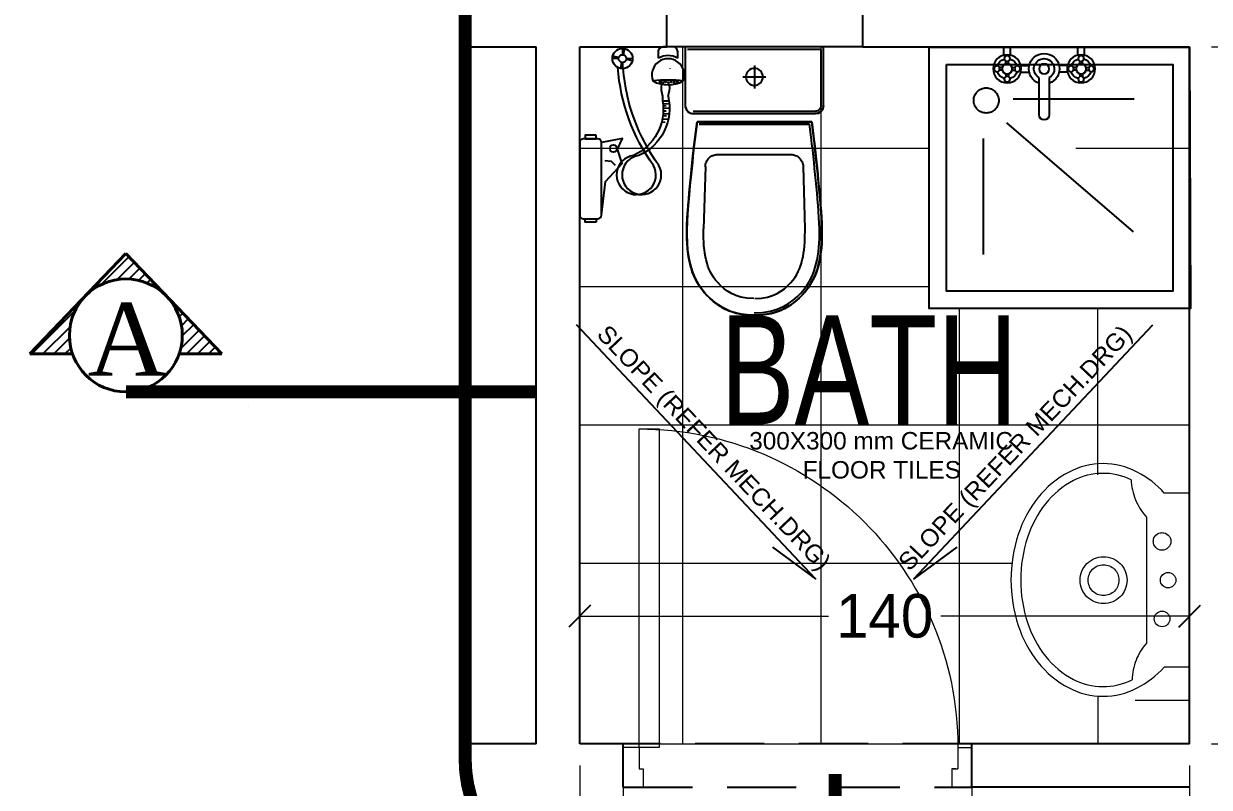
# Model space of a CAD drawing. Header units: centimetres. Extents: x 7997 to 116674, y 1017 to 13844.
# Drawn here: x 46902.2 to 47174.3, y 10489.6 to 10664.9 of the extents above; entities that cross this region are included whole.
import ezdxf
from ezdxf.xclip import XClip

# ---------------------------------------------------------------- set-up
doc = ezdxf.new("R2010")
doc.units = ezdxf.units.CM
doc.header["$LTSCALE"] = 200
doc.header["$XCLIPFRAME"] = 0
doc.header["$PDMODE"] = 2
for name, pattern in [('CENTER2', [1.125, 0.75, -0.125, 0.125, -0.125]), ('DASHED', [0.75, 0.5, -0.25]), ('HIDDEN2', [4.7625, 3.175, -1.5875])]:
    doc.linetypes.add(name, pattern=pattern)
for name, color, linetype in [('$0$BATH-FUR', 8, 'Continuous'), ('0949-AR-100-002 Basement level$0$KEITH - SAN', 1, 'Continuous'), ('A-DIM', 10, 'Continuous'), ('AFP-TOILET FIXTURE', 8, 'Continuous'), ('ARCH-TEXT', 6, 'Continuous'), ('AXIS', 9, 'CENTER2'), ('DIM', 11, 'Continuous'), ('SLOPE', 4, 'Continuous'), ('STEPS', 7, 'Continuous'), ('TXT', 6, 'Continuous'), ('WINDOR', 6, 'Continuous'), ('Z-RUBBER', 8, 'Continuous')]:
    doc.layers.add(name, color=color, linetype=linetype)
for name, color, linetype, lineweight in [('$0$FIXTURE', 6, 'Continuous', 13), ('FIXTURE', 6, 'Continuous', 13), ('HAT', 8, 'Continuous', 9), ('PLAN', 7, 'Continuous', 40), ('TEXT', 6, 'Continuous', 18), ('WALL', 3, 'Continuous', 25)]:
    doc.layers.add(name, color=color, linetype=linetype, lineweight=lineweight)
doc.styles.add('ROMAND', font='times.ttf')
doc.styles.add('Style-Arial', font='arial.ttf')
doc.styles.add('style8', font='swisscl.ttf', dxfattribs={"width": 0.8})
doc.styles.add('T2', font='')
doc.styles.get('T2').set_extended_font_data('Elisia')
doc.dimstyles.new('NORMAL-1', dxfattribs={"dimtxt": 10, "dimasz": 5, "dimexe": 5, "dimexo": 5, "dimgap": 1, "dimtad": 0, "dimdec": 0, "dimdsep": 46, "dimtxsty": 'T2', "dimblk1": 'OBLIQUE', "dimblk2": 'OBLIQUE', "dimsah": 1, "dimcen": 0.09, "dimclrd": 4, "dimclre": 4, "dimclrt": 6, "dimadec": 0, "dimazin": 0, "dimtfac": 1, "dimtdec": 0, "dimtofl": 0, "dimtmove": 1, "dimatfit": 3, "dimldrblk": 'OPEN30', "dimfxl": 0, "dimtolj": 1, "dimtzin": 0, "dimlwd": 5, "dimlwe": 5, "dimarcsym": 0})

# ---------------------------------------------------------------- blocks, each defined once
blk = doc.blocks.new('Faucet - Bathroom top')
for p, q in [((-3.96, 1.33), (-3.96, 2.16)), ((-3.29, 1.33), (-3.29, 2.16)), ((3.28, 1.33), (3.28, 2.16)), ((3.96, 1.33), (3.96, 2.16)), ((-4.11, 0.12), (-4.38, 0.12)), ((-3.75, 0.48), (-3.75, 0.75)), ((-3.5, 0.48), (-3.5, 0.75)), ((-3.15, 0.12), (-2.88, 0.12)), ((-2.29, 0.34), (-1.46, 0.34)), ((2.29, 0.34), (1.46, 0.34)), ((3.14, 0.12), (2.88, 0.12)), ((3.5, 0.48), (3.5, 0.75)), ((3.75, 0.48), (3.75, 0.75)), ((4.1, 0.12), (4.38, 0.12)), ((-4.1, -0.12), (-4.38, -0.12)), ((-3.75, -0.48), (-3.75, -0.75)), ((-3.5, -0.48), (-3.5, -0.75)), ((-3.14, -0.12), (-2.88, -0.12)), ((-2.29, -0.34), (-1.46, -0.34)), ((-0.5, -0.86), (-0.5, -4.5)), ((0.5, -4.5), (0.5, -0.86)), ((2.29, -0.34), (1.46, -0.34)), ((3.15, -0.12), (2.88, -0.12)), ((3.5, -0.48), (3.5, -0.75)), ((3.75, -0.48), (3.75, -0.75)), ((4.11, -0.12), (4.38, -0.12))]:
    blk.add_line(p, q)
for centre, radius in [((-3.62, 0), 1.38), ((-3.62, 1), 0.28), ((3.62, 0), 1.38), ((3.62, 1), 0.28), ((-4.62, 0), 0.28), ((-3.62, 0), 0.5), ((-2.62, 0), 0.28), ((0, 0), 0.5), ((2.62, 0), 0.28), ((3.62, 0), 0.5), ((4.62, 0), 0.28), ((-3.62, -1), 0.28), ((3.62, -1), 0.28)]:
    blk.add_circle(centre, radius)
for centre, radius, start, end in [((0, 0), 1.5, 289.6514, 250.3603), ((-3.62, 0), 1, 105.2407, 164.2093), ((-3.62, 0), 1, 16.4413, 74.0789), ((0, 0), 1, 300.3431, 239.7554), ((3.62, 0), 1, 106.12, 164.0884), ((3.62, 0), 1, 16.2342, 73.9047), ((-3.62, 0), 1, 196.2342, 253.9047), ((-3.62, 0), 1, 286.12, 344.0884), ((3.62, 0), 1, 196.4413, 254.0789), ((3.62, 0), 1, 285.2407, 344.2093), ((0, -4.5), 0.5, 180, 0)]:
    blk.add_arc(centre, radius, start, end)
blk = doc.blocks.new('Wc-hl')
at = {"layer": 'AFP-TOILET FIXTURE'}
blk.add_lwpolyline([(0.0917, -0.0417), (0.0917, -0.0083, 0.414214), (0.0833, 0), (-0.0833, 0, 0.414214), (-0.0917, -0.0083), (-0.0917, -0.0417, 0.414214), (-0.0833, -0.05), (0.0833, -0.05, 0.414214)], format="xyb", close=True, dxfattribs=at)
for points in [[(-0.1, -0.0375), (-0.1, -0.0125), (-0.0917, -0.0125), (-0.0917, -0.0375)], [(0.1, -0.0375), (0.1, -0.0125), (0.0917, -0.0125), (0.0917, -0.0375)]]:
    blk.add_lwpolyline(points, close=True, dxfattribs=at)
for points in [[(-0.0833, -0.05), (-0.0067, -0.0594), (0.0348, -0.0973), (0.0682, -0.087), (0.0923, -0.0985), (0.0833, -0.05)], [(0.0418, -0.0577), (0.0402, -0.0721), (0.0311, -0.0817)]]:
    blk.add_lwpolyline(points, dxfattribs=at)
blk.add_circle((0.0694, -0.0773), 0.00833, dxfattribs=at)
blk = doc.blocks.new('Hs')
at = {"layer": 'AFP-TOILET FIXTURE'}
for p, q in [((0.0001, 0.167), (0.0133, 0.1662)), ((0.0067, 0.1737), (0.0149, 0.1732)), ((-0.0022, 0.1545), (0.0115, 0.1536)), ((-0.0022, 0.1413), (0.0111, 0.1404)), ((0.0035, 0.159), (0.012, 0.1584)), ((0.0043, 0.1479), (0.0111, 0.1475)), ((0.0048, 0.1361), (0.0113, 0.1356)), ((-0.0028, 0.1317), (0.0114, 0.1308)), ((-0.0019, 0.1243), (0.0127, 0.1243)), ((0.0127, 0.1133), (0.0127, 0.1243)), ((0.0821, 0.0319), (0.0962, 0.0287)), ((0.1047, 0.0355), (0.1047, 0.0499)), ((0.1066, 0.0353), (0.1096, 0.0494)), ((0.0816, 0.0271), (0.096, 0.0269)), ((0.0999, 0.004), (0.1029, 0.0181)), ((0.1047, 0.0035), (0.1047, 0.0179)), ((0.1133, 0.0247), (0.1273, 0.0215)), ((0.1135, 0.0266), (0.1279, 0.0263))]:
    blk.add_line(p, q, dxfattribs=at)
for points in [[(0.0002, 0.1133, -0.365329), (0.0673, 0.2493, 3.183615), (0.0211, 0.2722, -0.138182), (0.1029, 0.0498)], [(0.0127, 0.1243, -0.341856), (0.0797, 0.2493, 3.183615), (0.0335, 0.2722, -0.139739), (0.1152, 0.0474)], [(-0.022, 0.0258), (-0.022, 0.0108, 0.414214), (-0.0112, 0)], [(-0.0112, 0), (0.0112, 0, 0.414214)], [(0.022, 0.0258), (0.022, 0.0108, -0.414214), (0.0112, 0)]]:
    blk.add_lwpolyline(points, format="xyb", dxfattribs=at)
for centre, radius in [((-0.0211, 0.0802), 0.00149), ((-0.014, 0.0814), 0.00149), ((-0.007, 0.0802), 0.00149), ((-0.0009, 0.0823), 0.00149), ((0.012, 0.0823), 0.00149), ((0.0061, 0.0799), 0.00149), ((0.0181, 0.0799), 0.00149), ((0.1047, 0.0267), 0.0232), ((0.1047, 0.0267), 0.00879)]:
    blk.add_circle(centre, radius, dxfattribs=at)
for centre, radius, start, end in [((0.0549, 0.0922), 0.0586, 158.924, 185.0361), ((-0.0455, 0.0933), 0.0615, 352.5315, 18.9356), ((0, 0.0153), 0.0719, 61.1108, 118.8892), ((0, 0.0646), 0.0373, 158.5415, 21.4585), ((0, 0.3579), 0.2818, 262.9182, 277.0818), ((0, 0.0646), 0.0445, 240.4298, 299.5702)]:
    blk.add_arc(centre, radius, start, end, dxfattribs=at)
blk = doc.blocks.new('_OBLIQUE')
at = {"color": 0, "linetype": 'ByBlock'}
blk.add_line((-0.5, -0.5), (0.5, 0.5), dxfattribs=at)
blk = doc.blocks.new('*D486')
at = {"layer": 'Defpoints', "color": 0, "transparency": 16777216}
for p in [(47094.83, 10693.11), (47049.83, 10659.61), (47094.83, 10659.61)]:
    blk.add_point(p, dxfattribs=at)
at = {"layer": 'DIM', "color": 4, "lineweight": 5, "transparency": 16777216}
for p, q in [((47049.83, 10664.61), (47049.83, 10698.11)), ((47094.83, 10664.61), (47094.83, 10698.11)), ((47049.83, 10693.11), (47063.23, 10693.11)), ((47094.83, 10693.11), (47081.42, 10693.11))]:
    blk.add_line(p, q, dxfattribs=at)
at = {"layer": 'DIM', "color": 4, "lineweight": 5, "transparency": 16777216, "xscale": 5, "yscale": 5, "zscale": 5, "rotation": 180}
blk.add_blockref('_OBLIQUE', (47049.83, 10693.11), dxfattribs=at)
at = {"layer": 'DIM', "color": 4, "lineweight": 5, "transparency": 16777216, "xscale": 5, "yscale": 5, "zscale": 5}
blk.add_blockref('_OBLIQUE', (47094.83, 10693.11), dxfattribs=at)
at = {"layer": 'DIM', "color": 6, "transparency": 16777216, "insert": (47072.33, 10693.11), "char_height": 10, "attachment_point": 5, "style": 'T2'}
blk.add_mtext('\\A1;45', dxfattribs=at)
blk = doc.blocks.new('_Open30')
at = {"color": 0, "linetype": 'ByBlock', "lineweight": -2}
for p, q in [((-1, 0.268), (0, 0)), ((0, 0), (-1, -0.268)), ((0, 0), (-1, 0))]:
    blk.add_line(p, q, dxfattribs=at)
blk = doc.blocks.new('*D487')
at = {"layer": 'Defpoints', "color": 0, "transparency": 16777216}
for p in [(47169.83, 10693.11), (47169.83, 10679.61), (47094.83, 10659.61)]:
    blk.add_point(p, dxfattribs=at)
at = {"layer": 'DIM', "color": 4, "lineweight": 5, "transparency": 16777216}
for p, q in [((47094.83, 10664.61), (47094.83, 10698.11)), ((47169.83, 10684.61), (47169.83, 10698.11)), ((47094.83, 10693.11), (47123.23, 10693.11)), ((47169.83, 10693.11), (47141.42, 10693.11))]:
    blk.add_line(p, q, dxfattribs=at)
at = {"layer": 'DIM', "color": 4, "lineweight": 5, "transparency": 16777216, "xscale": 5, "yscale": 5, "zscale": 5, "rotation": 180}
blk.add_blockref('_OBLIQUE', (47094.83, 10693.11), dxfattribs=at)
at = {"layer": 'DIM', "color": 4, "lineweight": 5, "transparency": 16777216, "xscale": 5, "yscale": 5, "zscale": 5}
blk.add_blockref('_OBLIQUE', (47169.83, 10693.11), dxfattribs=at)
at = {"layer": 'DIM', "color": 6, "transparency": 16777216, "insert": (47132.33, 10693.11), "char_height": 10, "attachment_point": 5, "style": 'T2'}
blk.add_mtext('\\A1;75', dxfattribs=at)
blk = doc.blocks.new('*D488')
at = {"layer": 'Defpoints', "color": 0, "transparency": 16777216}
for p in [(47169.83, 10659.61), (47169.83, 10499.61), (47211.98, 10499.61)]:
    blk.add_point(p, dxfattribs=at)
at = {"layer": 'DIM', "color": 4, "lineweight": 5, "transparency": 16777216}
for p, q in [((47174.83, 10659.61), (47216.98, 10659.61)), ((47211.98, 10659.61), (47211.98, 10592.51)), ((47211.98, 10499.61), (47211.98, 10566.7)), ((47174.83, 10499.61), (47216.98, 10499.61))]:
    blk.add_line(p, q, dxfattribs=at)
at = {"layer": 'DIM', "color": 4, "lineweight": 5, "transparency": 16777216, "xscale": 5, "yscale": 5, "zscale": 5}
for p, rotation in [((47211.98, 10659.61), 90), ((47211.98, 10499.61), 270)]:
    blk.add_blockref('_OBLIQUE', p, dxfattribs=dict(at, rotation=rotation))
at = {"layer": 'DIM', "color": 6, "transparency": 16777216, "insert": (47211.98, 10579.61), "char_height": 10, "attachment_point": 5, "rotation": 90, "style": 'T2'}
blk.add_mtext('\\A1;160', dxfattribs=at)
blk = doc.blocks.new('*D489')
at = {"layer": 'Defpoints', "color": 0, "transparency": 16777216}
for p in [(47119.83, 10499.61), (47169.83, 10499.61), (47119.83, 10474.48)]:
    blk.add_point(p, dxfattribs=at)
at = {"layer": 'DIM', "color": 4, "lineweight": 5, "transparency": 16777216}
for p, q in [((47119.83, 10494.61), (47119.83, 10469.48)), ((47169.83, 10494.61), (47169.83, 10469.48)), ((47119.83, 10474.48), (47135.73, 10474.48)), ((47169.83, 10474.48), (47153.92, 10474.48))]:
    blk.add_line(p, q, dxfattribs=at)
at = {"layer": 'DIM', "color": 4, "lineweight": 5, "transparency": 16777216, "xscale": 5, "yscale": 5, "zscale": 5, "rotation": 180}
blk.add_blockref('_OBLIQUE', (47119.83, 10474.48), dxfattribs=at)
at = {"layer": 'DIM', "color": 4, "lineweight": 5, "transparency": 16777216, "xscale": 5, "yscale": 5, "zscale": 5}
blk.add_blockref('_OBLIQUE', (47169.83, 10474.48), dxfattribs=at)
at = {"layer": 'DIM', "color": 6, "transparency": 16777216, "insert": (47144.83, 10474.48), "char_height": 10, "attachment_point": 5, "style": 'T2'}
blk.add_mtext('\\A1;50', dxfattribs=at)
blk = doc.blocks.new('*D490')
at = {"layer": 'Defpoints', "color": 0, "transparency": 16777216}
for p in [(47039.83, 10499.61), (47119.83, 10489.61), (47039.83, 10474.48)]:
    blk.add_point(p, dxfattribs=at)
at = {"layer": 'DIM', "color": 4, "lineweight": 5, "transparency": 16777216}
for p, q in [((47039.83, 10494.61), (47039.83, 10469.48)), ((47119.83, 10484.61), (47119.83, 10469.48)), ((47039.83, 10474.48), (47070.73, 10474.48)), ((47119.83, 10474.48), (47088.92, 10474.48))]:
    blk.add_line(p, q, dxfattribs=at)
at = {"layer": 'DIM', "color": 4, "lineweight": 5, "transparency": 16777216, "xscale": 5, "yscale": 5, "zscale": 5, "rotation": 180}
blk.add_blockref('_OBLIQUE', (47039.83, 10474.48), dxfattribs=at)
at = {"layer": 'DIM', "color": 4, "lineweight": 5, "transparency": 16777216, "xscale": 5, "yscale": 5, "zscale": 5}
blk.add_blockref('_OBLIQUE', (47119.83, 10474.48), dxfattribs=at)
at = {"layer": 'DIM', "color": 6, "transparency": 16777216, "insert": (47079.83, 10474.48), "char_height": 10, "attachment_point": 5, "style": 'T2'}
blk.add_mtext('\\A1;80', dxfattribs=at)
blk = doc.blocks.new('*D491')
at = {"layer": 'Defpoints', "color": 0, "transparency": 16777216}
for p in [(47029.83, 10499.61), (47039.83, 10499.61), (47029.83, 10474.48)]:
    blk.add_point(p, dxfattribs=at)
at = {"layer": 'DIM', "color": 4, "lineweight": 5, "transparency": 16777216}
for p, q in [((47029.83, 10494.61), (47029.83, 10469.48)), ((47039.83, 10494.61), (47039.83, 10469.48)), ((47039.83, 10474.48), (47029.83, 10474.48)), ((47034.83, 10474.48), (47041.28, 10452.98)), ((47041.28, 10452.98), (47043.28, 10452.98))]:
    blk.add_line(p, q, dxfattribs=at)
at = {"layer": 'DIM', "color": 4, "lineweight": 5, "transparency": 16777216, "xscale": 5, "yscale": 5, "zscale": 5, "rotation": 180}
blk.add_blockref('_OBLIQUE', (47029.83, 10474.48), dxfattribs=at)
at = {"layer": 'DIM', "color": 4, "lineweight": 5, "transparency": 16777216, "xscale": 5, "yscale": 5, "zscale": 5}
blk.add_blockref('_OBLIQUE', (47039.83, 10474.48), dxfattribs=at)
at = {"layer": 'DIM', "color": 6, "transparency": 16777216, "insert": (47051.42, 10452.98), "char_height": 10, "attachment_point": 5, "style": 'T2'}
blk.add_mtext('\\A1;10', dxfattribs=at)
blk = doc.blocks.new('*D492')
at = {"layer": 'Defpoints', "color": 0, "transparency": 16777216}
for p in [(47169.83, 10528.91), (47029.83, 10509.61), (47169.83, 10509.61)]:
    blk.add_point(p, dxfattribs=at)
at = {"layer": 'DIM', "color": 4, "lineweight": 5, "transparency": 16777216}
for p, q in [((47029.83, 10514.61), (47029.83, 10533.91)), ((47169.83, 10514.61), (47169.83, 10533.91)), ((47029.83, 10528.91), (47086.92, 10528.91)), ((47169.83, 10528.91), (47112.73, 10528.91))]:
    blk.add_line(p, q, dxfattribs=at)
at = {"layer": 'DIM', "color": 4, "lineweight": 5, "transparency": 16777216, "xscale": 5, "yscale": 5, "zscale": 5, "rotation": 180}
blk.add_blockref('_OBLIQUE', (47029.83, 10528.91), dxfattribs=at)
at = {"layer": 'DIM', "color": 4, "lineweight": 5, "transparency": 16777216, "xscale": 5, "yscale": 5, "zscale": 5}
blk.add_blockref('_OBLIQUE', (47169.83, 10528.91), dxfattribs=at)
at = {"layer": 'DIM', "color": 6, "transparency": 16777216, "insert": (47099.83, 10528.91), "char_height": 10, "attachment_point": 5, "style": 'T2'}
blk.add_mtext('\\A1;140', dxfattribs=at)
blk = doc.blocks.new('A$C414D25BB')
at = {"layer": 'Z-RUBBER', "ltscale": 0.05}
h = blk.add_hatch(dxfattribs=at)
h.set_pattern_fill('ANSI31', color=256, style=0)
h.set_pattern_definition([(45, (-21734.0303, -7392.24753), (-0.08838834765, 0.08838834765), [])])
h.paths.add_polyline_path([(0.114, 0.0618, -5.138733), (0.1155, 0.0618), (0.1155, 0.0603), (0.1162, 0.0603), (0.1155, 0.0581), (0.1162, 0.0581), (0.1147, 0.0556), (0.1132, 0.0581), (0.114, 0.0581), (0.1132, 0.0603), (0.114, 0.0603)])
at = {"layer": 'FIXTURE'}
for p, q in [((0.8572, 0.9156), (0.8572, 0.1156)), ((0.9072, 0.9156), (0.8572, 0.9156)), ((0.9072, 0.1156), (0.9072, 0.9156)), ((0.1072, 0.1156), (0.0722, 0.1156)), ((0.0722, 0.1156), (0.0722, 0.0156)), ((0.1072, 0.1156), (0.1072, 0.0616)), ((0.8572, 0.1156), (0.9072, 0.1156)), ((0.9072, 0.1156), (0.9472, 0.1156)), ((0.9072, 0.1156), (0.9072, 0.0616)), ((0.9472, 0.1156), (0.9472, 0.0156)), ((0.1192, 0.0616), (0.1072, 0.0616)), ((0.1122, 0.0616), (0.1222, 0.0616)), ((0.1222, 0.0616), (0.1222, 0.0156)), ((0.9072, 0.0616), (0.8972, 0.0616)), ((0.8972, 0.0616), (0.8972, 0.0156)), ((0.1222, 0.0156), (0.0722, 0.0156)), ((0.8972, 0.0156), (0.9472, 0.0156))]:
    blk.add_line(p, q, dxfattribs=at)
blk.add_lwpolyline([(0.9055, 0.0616), (0.904, 0.0616)], dxfattribs=at)
blk.add_arc((0.9072, 0.1156), 0.8, 90, 180, dxfattribs=at)
blk = doc.blocks.new('$0$CLOSET')
at = {"layer": '$0$BATH-FUR', "color": 8, "linetype": 'Continuous'}
for p, q in [((-2144343.9545, -2148345.8703), (-2144343.9545, -2148345.497)), ((-2144343.9479, -2148345.8638), (-2144343.9479, -2148345.5036)), ((-2144343.781, -2148345.5189), (-2144343.781, -2148345.8484)), ((-2144343.7744, -2148345.5189), (-2144343.7744, -2148345.8484)), ((-2144343.6936, -2148345.5219), (-2144343.7113, -2148345.524)), ((-2144343.6764, -2148345.52), (-2144343.6936, -2148345.5219)), ((-2144343.6597, -2148345.5181), (-2144343.6764, -2148345.52)), ((-2144343.6433, -2148345.5164), (-2144343.6597, -2148345.5181)), ((-2144343.627, -2148345.5147), (-2144343.6433, -2148345.5164)), ((-2144343.6106, -2148345.513), (-2144343.627, -2148345.5147)), ((-2144343.5942, -2148345.5114), (-2144343.6106, -2148345.513)), ((-2144343.5774, -2148345.5097), (-2144343.5942, -2148345.5114)), ((-2144343.5605, -2148345.5081), (-2144343.5774, -2148345.5097)), ((-2144343.5436, -2148345.5066), (-2144343.5605, -2148345.5081)), ((-2144343.5269, -2148345.5052), (-2144343.5436, -2148345.5066)), ((-2144343.5104, -2148345.504), (-2144343.5269, -2148345.5052)), ((-2144343.4943, -2148345.5029), (-2144343.5104, -2148345.504)), ((-2144343.4787, -2148345.5022), (-2144343.4943, -2148345.5029)), ((-2144343.4639, -2148345.5017), (-2144343.4787, -2148345.5022)), ((-2144343.4499, -2148345.5015), (-2144343.4639, -2148345.5017)), ((-2144343.4367, -2148345.5017), (-2144343.4499, -2148345.5015)), ((-2144343.4241, -2148345.5022), (-2144343.4367, -2148345.5017)), ((-2144343.4121, -2148345.5031), (-2144343.4241, -2148345.5022)), ((-2144343.4006, -2148345.5043), (-2144343.4121, -2148345.5031)), ((-2144343.3895, -2148345.5059), (-2144343.4006, -2148345.5043)), ((-2144343.3787, -2148345.5079), (-2144343.3895, -2148345.5059)), ((-2144343.3682, -2148345.5103), (-2144343.3787, -2148345.5079)), ((-2144343.3578, -2148345.513), (-2144343.3682, -2148345.5103)), ((-2144343.3475, -2148345.5163), (-2144343.3578, -2148345.513)), ((-2144343.3373, -2148345.5202), (-2144343.3475, -2148345.5163)), ((-2144343.3272, -2148345.5248), (-2144343.3373, -2148345.5202)), ((-2144343.7113, -2148345.524), (-2144343.7525, -2148345.529)), ((-2144343.7525, -2148345.529), (-2144343.7525, -2148345.8386)), ((-2144343.7459, -2148345.5348), (-2144343.7459, -2148345.8328)), ((-2144343.7459, -2148345.8328), (-2144343.7459, -2148345.5348)), ((-2144343.6319, -2148345.5514), (-2144343.4631, -2148345.5464)), ((-2144343.4382, -2148345.5464), (-2144343.4631, -2148345.5463)), ((-2144343.427, -2148345.5469), (-2144343.4382, -2148345.5464)), ((-2144343.4165, -2148345.5476), (-2144343.427, -2148345.5469)), ((-2144343.4066, -2148345.5487), (-2144343.4165, -2148345.5476)), ((-2144343.3972, -2148345.55), (-2144343.4066, -2148345.5487)), ((-2144343.3881, -2148345.5517), (-2144343.3972, -2148345.55)), ((-2144343.3792, -2148345.5536), (-2144343.3881, -2148345.5517)), ((-2144343.3708, -2148345.5559), (-2144343.3792, -2148345.5536)), ((-2144343.3171, -2148345.5302), (-2144343.3272, -2148345.5248)), ((-2144343.307, -2148345.5367), (-2144343.3171, -2148345.5302)), ((-2144343.2967, -2148345.5442), (-2144343.307, -2148345.5367)), ((-2144343.2864, -2148345.553), (-2144343.2967, -2148345.5442)), ((-2144343.276, -2148345.5631), (-2144343.2864, -2148345.553)), ((-2144343.6637, -2148345.5842), (-2144343.6637, -2148345.7825)), ((-2144343.3628, -2148345.5584), (-2144343.3708, -2148345.5559)), ((-2144343.3552, -2148345.5612), (-2144343.3628, -2148345.5584)), ((-2144343.3478, -2148345.5645), (-2144343.3552, -2148345.5612)), ((-2144343.3404, -2148345.5685), (-2144343.3478, -2148345.5645)), ((-2144343.3329, -2148345.5732), (-2144343.3404, -2148345.5685)), ((-2144343.3251, -2148345.5789), (-2144343.3329, -2148345.5732)), ((-2144343.3171, -2148345.5856), (-2144343.3251, -2148345.5789)), ((-2144343.3092, -2148345.5933), (-2144343.3171, -2148345.5856)), ((-2144343.2659, -2148345.5747), (-2144343.276, -2148345.5631)), ((-2144343.2564, -2148345.5879), (-2144343.2659, -2148345.5747)), ((-2144343.3016, -2148345.6018), (-2144343.3092, -2148345.5933)), ((-2144343.2947, -2148345.6112), (-2144343.3016, -2148345.6018)), ((-2144343.2885, -2148345.6218), (-2144343.2947, -2148345.6112)), ((-2144343.2478, -2148345.6028), (-2144343.2564, -2148345.5879)), ((-2144343.2406, -2148345.6197), (-2144343.2478, -2148345.6028)), ((-2144343.2832, -2148345.6338), (-2144343.2885, -2148345.6218)), ((-2144343.2789, -2148345.6476), (-2144343.2832, -2148345.6338)), ((-2144343.276, -2148345.6638), (-2144343.2789, -2148345.6476)), ((-2144343.2349, -2148345.6387), (-2144343.2406, -2148345.6197)), ((-2144343.2313, -2148345.66), (-2144343.2349, -2148345.6387)), ((-2144343.8736, -2148345.6527), (-2144343.8736, -2148345.7146)), ((-2144343.2749, -2148345.6822), (-2144343.276, -2148345.6638)), ((-2144343.23, -2148345.6841), (-2144343.2313, -2148345.66)), ((-2144343.9045, -2148345.6837), (-2144343.8426, -2148345.6837)), ((-2144343.276, -2148345.7029), (-2144343.2789, -2148345.7191)), ((-2144343.2749, -2148345.6846), (-2144343.276, -2148345.7029)), ((-2144343.2378, -2148345.7069), (-2144343.2414, -2148345.7274)), ((-2144343.2365, -2148345.6832), (-2144343.2378, -2148345.7069)), ((-2144343.2349, -2148345.7289), (-2144343.2313, -2148345.7076)), ((-2144343.2313, -2148345.7076), (-2144343.23, -2148345.6835)), ((-2144343.2885, -2148345.745), (-2144343.2947, -2148345.7555)), ((-2144343.2832, -2148345.7329), (-2144343.2885, -2148345.745)), ((-2144343.2789, -2148345.7191), (-2144343.2832, -2148345.7329)), ((-2144343.2468, -2148345.7457), (-2144343.2537, -2148345.7618)), ((-2144343.2414, -2148345.7274), (-2144343.2468, -2148345.7457)), ((-2144343.2406, -2148345.7479), (-2144343.2349, -2148345.7289)), ((-2144343.3092, -2148345.7734), (-2144343.3171, -2148345.7811)), ((-2144343.3016, -2148345.7649), (-2144343.3092, -2148345.7734)), ((-2144343.2947, -2148345.7555), (-2144343.3016, -2148345.7649)), ((-2144343.2619, -2148345.7762), (-2144343.2711, -2148345.7888)), ((-2144343.2537, -2148345.7618), (-2144343.2619, -2148345.7762)), ((-2144343.2564, -2148345.7797), (-2144343.2478, -2148345.7648)), ((-2144343.2478, -2148345.7648), (-2144343.2406, -2148345.7479)), ((-2144343.3628, -2148345.8083), (-2144343.3708, -2148345.8108)), ((-2144343.3552, -2148345.8055), (-2144343.3628, -2148345.8083)), ((-2144343.3478, -2148345.8022), (-2144343.3552, -2148345.8055)), ((-2144343.3404, -2148345.7982), (-2144343.3478, -2148345.8022)), ((-2144343.3329, -2148345.7935), (-2144343.3404, -2148345.7982)), ((-2144343.3251, -2148345.7879), (-2144343.3329, -2148345.7935)), ((-2144343.3171, -2148345.7811), (-2144343.3251, -2148345.7879)), ((-2144343.2908, -2148345.8097), (-2144343.3008, -2148345.8182)), ((-2144343.2808, -2148345.7999), (-2144343.2908, -2148345.8097)), ((-2144343.2864, -2148345.8146), (-2144343.276, -2148345.8045)), ((-2144343.2711, -2148345.7888), (-2144343.2808, -2148345.7999)), ((-2144343.276, -2148345.8045), (-2144343.2659, -2148345.7929)), ((-2144343.2659, -2148345.7929), (-2144343.2564, -2148345.7797)), ((-2144343.7525, -2148345.8386), (-2144343.7113, -2148345.8436)), ((-2144343.7105, -2148345.8371), (-2144343.7459, -2148345.8328)), ((-2144343.6928, -2148345.8392), (-2144343.7105, -2148345.8371)), ((-2144343.6757, -2148345.8411), (-2144343.6928, -2148345.8392)), ((-2144343.659, -2148345.8429), (-2144343.6757, -2148345.8411)), ((-2144343.6319, -2148345.8153), (-2144343.4631, -2148345.8203)), ((-2144343.4382, -2148345.8203), (-2144343.4631, -2148345.8205)), ((-2144343.427, -2148345.8198), (-2144343.4382, -2148345.8203)), ((-2144343.4165, -2148345.8191), (-2144343.427, -2148345.8198)), ((-2144343.4066, -2148345.818), (-2144343.4165, -2148345.8191)), ((-2144343.3972, -2148345.8167), (-2144343.4066, -2148345.818)), ((-2144343.3881, -2148345.815), (-2144343.3972, -2148345.8167)), ((-2144343.3792, -2148345.8131), (-2144343.3881, -2148345.815)), ((-2144343.3708, -2148345.8108), (-2144343.3792, -2148345.8131)), ((-2144343.3398, -2148345.8414), (-2144343.3496, -2148345.8451)), ((-2144343.3301, -2148345.8369), (-2144343.3398, -2148345.8414)), ((-2144343.3373, -2148345.8474), (-2144343.3272, -2148345.8428)), ((-2144343.3204, -2148345.8317), (-2144343.3301, -2148345.8369)), ((-2144343.3272, -2148345.8428), (-2144343.3171, -2148345.8374)), ((-2144343.3107, -2148345.8255), (-2144343.3204, -2148345.8317)), ((-2144343.3171, -2148345.8374), (-2144343.307, -2148345.8309)), ((-2144343.3008, -2148345.8182), (-2144343.3107, -2148345.8255)), ((-2144343.307, -2148345.8309), (-2144343.2967, -2148345.8234)), ((-2144343.2967, -2148345.8234), (-2144343.2864, -2148345.8146)), ((-2144343.7963, -2148345.8703), (-2144343.9545, -2148345.8703)), ((-2144343.7963, -2148345.8638), (-2144343.9479, -2148345.8638)), ((-2144343.7113, -2148345.8436), (-2144343.6936, -2148345.8457)), ((-2144343.6936, -2148345.8457), (-2144343.6764, -2148345.8476)), ((-2144343.6764, -2148345.8476), (-2144343.6597, -2148345.8495)), ((-2144343.6597, -2148345.8495), (-2144343.6433, -2148345.8512)), ((-2144343.6426, -2148345.8447), (-2144343.659, -2148345.8429)), ((-2144343.6433, -2148345.8512), (-2144343.627, -2148345.8529)), ((-2144343.6263, -2148345.8464), (-2144343.6426, -2148345.8447)), ((-2144343.627, -2148345.8529), (-2144343.6106, -2148345.8546)), ((-2144343.61, -2148345.848), (-2144343.6263, -2148345.8464)), ((-2144343.6106, -2148345.8546), (-2144343.5942, -2148345.8562)), ((-2144343.5935, -2148345.8497), (-2144343.61, -2148345.848)), ((-2144343.5942, -2148345.8562), (-2144343.5774, -2148345.8579)), ((-2144343.5768, -2148345.8513), (-2144343.5935, -2148345.8497)), ((-2144343.5774, -2148345.8579), (-2144343.5605, -2148345.8595)), ((-2144343.5599, -2148345.8529), (-2144343.5768, -2148345.8513)), ((-2144343.5605, -2148345.8595), (-2144343.5436, -2148345.861)), ((-2144343.5431, -2148345.8544), (-2144343.5599, -2148345.8529)), ((-2144343.5436, -2148345.861), (-2144343.5269, -2148345.8624)), ((-2144343.5263, -2148345.8558), (-2144343.5431, -2148345.8544)), ((-2144343.5269, -2148345.8624), (-2144343.5104, -2148345.8636)), ((-2144343.5099, -2148345.8571), (-2144343.5263, -2148345.8558)), ((-2144343.5104, -2148345.8636), (-2144343.4943, -2148345.8646)), ((-2144343.4939, -2148345.8581), (-2144343.5099, -2148345.8571)), ((-2144343.4943, -2148345.8646), (-2144343.4787, -2148345.8654)), ((-2144343.4785, -2148345.8589), (-2144343.4939, -2148345.8581)), ((-2144343.4787, -2148345.8654), (-2144343.4639, -2148345.8659)), ((-2144343.4638, -2148345.8593), (-2144343.4785, -2148345.8589)), ((-2144343.4639, -2148345.8659), (-2144343.4499, -2148345.8661)), ((-2144343.4499, -2148345.8595), (-2144343.4638, -2148345.8593)), ((-2144343.4369, -2148345.8593), (-2144343.4499, -2148345.8595)), ((-2144343.4499, -2148345.8661), (-2144343.4367, -2148345.8659)), ((-2144343.4245, -2148345.8588), (-2144343.4369, -2148345.8593)), ((-2144343.4367, -2148345.8659), (-2144343.4241, -2148345.8654)), ((-2144343.4127, -2148345.858), (-2144343.4245, -2148345.8588)), ((-2144343.4241, -2148345.8654), (-2144343.4121, -2148345.8645)), ((-2144343.4014, -2148345.8567), (-2144343.4127, -2148345.858)), ((-2144343.4121, -2148345.8645), (-2144343.4006, -2148345.8633)), ((-2144343.3906, -2148345.8552), (-2144343.4014, -2148345.8567)), ((-2144343.4006, -2148345.8633), (-2144343.3895, -2148345.8617)), ((-2144343.38, -2148345.8532), (-2144343.3906, -2148345.8552)), ((-2144343.3895, -2148345.8617), (-2144343.3787, -2148345.8597)), ((-2144343.3697, -2148345.8509), (-2144343.38, -2148345.8532)), ((-2144343.3787, -2148345.8597), (-2144343.3682, -2148345.8573)), ((-2144343.3596, -2148345.8482), (-2144343.3697, -2148345.8509)), ((-2144343.3682, -2148345.8573), (-2144343.3578, -2148345.8546)), ((-2144343.3496, -2148345.8451), (-2144343.3596, -2148345.8482)), ((-2144343.3578, -2148345.8546), (-2144343.3475, -2148345.8513)), ((-2144343.3475, -2148345.8513), (-2144343.3373, -2148345.8474))]:
    blk.add_line(p, q, dxfattribs=at)
blk.add_circle((-2144343.8736, -2148345.6838), 0.0231, dxfattribs=at)
for centre, radius, start, end in [((-2144343.6309, -2148345.5842), 0.0329, 91.6968, 180), ((-2144343.6309, -2148345.7825), 0.0329, 180, 268.3032), ((-2144343.7963, -2148345.8484), 0.0219, 270, 0), ((-2144343.7963, -2148345.8484), 0.0153, 270, 0)]:
    blk.add_arc(centre, radius, start, end, dxfattribs=at)
at = {"color": 8, "ltscale": 0.001}
for p, q in [((-2144343.9545, -2148345.497), (-2144343.7963, -2148345.497)), ((-2144343.9545, -2148345.8703), (-2144343.9545, -2148345.497)), ((-2144343.7963, -2148345.497), (-2144343.7906, -2148345.4978)), ((-2144343.7906, -2148345.4978), (-2144343.7839, -2148345.5008)), ((-2144343.7839, -2148345.5008), (-2144343.7794, -2148345.505)), ((-2144343.7794, -2148345.505), (-2144343.7759, -2148345.5111)), ((-2144343.7759, -2148345.5111), (-2144343.7744, -2148345.5189)), ((-2144343.7744, -2148345.5189), (-2144343.7744, -2148345.8484)), ((-2144343.6907, -2148345.5216), (-2144343.7525, -2148345.529)), ((-2144343.6515, -2148345.5172), (-2144343.6907, -2148345.5216)), ((-2144343.6224, -2148345.5142), (-2144343.6515, -2148345.5172)), ((-2144343.5942, -2148345.5114), (-2144343.6224, -2148345.5142)), ((-2144343.5662, -2148345.5087), (-2144343.5942, -2148345.5114)), ((-2144343.5223, -2148345.5049), (-2144343.5662, -2148345.5087)), ((-2144343.5042, -2148345.5036), (-2144343.5223, -2148345.5049)), ((-2144343.4922, -2148345.5028), (-2144343.5042, -2148345.5036)), ((-2144343.4713, -2148345.5019), (-2144343.4922, -2148345.5028)), ((-2144343.4518, -2148345.5015), (-2144343.4713, -2148345.5019)), ((-2144343.4304, -2148345.502), (-2144343.4518, -2148345.5015)), ((-2144343.4043, -2148345.5039), (-2144343.4304, -2148345.502)), ((-2144343.3877, -2148345.5063), (-2144343.4043, -2148345.5039)), ((-2144343.3714, -2148345.5096), (-2144343.3877, -2148345.5063)), ((-2144343.3526, -2148345.5147), (-2144343.3714, -2148345.5096)), ((-2144343.3424, -2148345.5182), (-2144343.3526, -2148345.5147)), ((-2144343.3272, -2148345.5248), (-2144343.3424, -2148345.5182)), ((-2144343.7525, -2148345.529), (-2144343.7525, -2148345.8386)), ((-2144343.3145, -2148345.5319), (-2144343.3272, -2148345.5248)), ((-2144343.3036, -2148345.5392), (-2144343.3145, -2148345.5319)), ((-2144343.2887, -2148345.5511), (-2144343.3036, -2148345.5392)), ((-2144343.276, -2148345.5631), (-2144343.2887, -2148345.5511)), ((-2144343.2639, -2148345.5775), (-2144343.276, -2148345.5631)), ((-2144343.2507, -2148345.5979), (-2144343.2639, -2148345.5775)), ((-2144343.2406, -2148345.6197), (-2144343.2507, -2148345.5979)), ((-2144343.2349, -2148345.6387), (-2144343.2406, -2148345.6197)), ((-2144343.2331, -2148345.6494), (-2144343.2349, -2148345.6387)), ((-2144343.231, -2148345.6647), (-2144343.2331, -2148345.6494)), ((-2144343.2302, -2148345.6806), (-2144343.231, -2148345.6647)), ((-2144343.2305, -2148345.693), (-2144343.2302, -2148345.6806)), ((-2144343.2349, -2148345.7289), (-2144343.2313, -2148345.7076)), ((-2144343.2313, -2148345.7076), (-2144343.2305, -2148345.693)), ((-2144343.2442, -2148345.7563), (-2144343.24, -2148345.7461)), ((-2144343.24, -2148345.7461), (-2144343.2349, -2148345.7289)), ((-2144343.2635, -2148345.7896), (-2144343.2552, -2148345.7777)), ((-2144343.2552, -2148345.7777), (-2144343.2442, -2148345.7563)), ((-2144343.2832, -2148345.8114), (-2144343.2731, -2148345.8011)), ((-2144343.2731, -2148345.8011), (-2144343.2635, -2148345.7896)), ((-2144343.7525, -2148345.8386), (-2144343.6515, -2148345.8504)), ((-2144343.3323, -2148345.8451), (-2144343.3171, -2148345.8374)), ((-2144343.3171, -2148345.8374), (-2144343.3039, -2148345.8286)), ((-2144343.3039, -2148345.8286), (-2144343.2944, -2148345.8213)), ((-2144343.2944, -2148345.8213), (-2144343.2832, -2148345.8114)), ((-2144343.7963, -2148345.8703), (-2144343.9545, -2148345.8703)), ((-2144343.7919, -2148345.8699), (-2144343.7963, -2148345.8703)), ((-2144343.7854, -2148345.8674), (-2144343.7919, -2148345.8699)), ((-2144343.7808, -2148345.8639), (-2144343.7854, -2148345.8674)), ((-2144343.7786, -2148345.8613), (-2144343.7808, -2148345.8639)), ((-2144343.7759, -2148345.8564), (-2144343.7786, -2148345.8613)), ((-2144343.7744, -2148345.8484), (-2144343.7759, -2148345.8564)), ((-2144343.6515, -2148345.8504), (-2144343.5858, -2148345.857)), ((-2144343.5858, -2148345.857), (-2144343.5269, -2148345.8624)), ((-2144343.5269, -2148345.8624), (-2144343.4865, -2148345.865)), ((-2144343.4865, -2148345.865), (-2144343.4464, -2148345.866)), ((-2144343.4464, -2148345.866), (-2144343.421, -2148345.8651)), ((-2144343.421, -2148345.8651), (-2144343.4006, -2148345.8633)), ((-2144343.4006, -2148345.8633), (-2144343.3787, -2148345.8597)), ((-2144343.3787, -2148345.8597), (-2144343.363, -2148345.8559)), ((-2144343.363, -2148345.8559), (-2144343.3475, -2148345.8513)), ((-2144343.3475, -2148345.8513), (-2144343.3323, -2148345.8451))]:
    blk.add_line(p, q, dxfattribs=at)
at = {"layer": 'WALL', "extrusion": (0, 0, -1)}
for p, q in [((-2144343.9545, -2148345.497), (-2144343.7934, -2148345.4974)), ((-2144343.9545, -2148345.5064), (-2144343.9545, -2148345.497)), ((-2144343.9545, -2148345.8703), (-2144343.9545, -2148345.5064)), ((-2144343.7934, -2148345.4974), (-2144343.7873, -2148345.4993)), ((-2144343.7873, -2148345.4993), (-2144343.7794, -2148345.505)), ((-2144343.7794, -2148345.505), (-2144343.7776, -2148345.508)), ((-2144343.7776, -2148345.508), (-2144343.7751, -2148345.515)), ((-2144343.7751, -2148345.515), (-2144343.7744, -2148345.5189)), ((-2144343.7744, -2148345.5189), (-2144343.7744, -2148345.8484)), ((-2144343.7525, -2148345.529), (-2144343.6907, -2148345.5216)), ((-2144343.6907, -2148345.5216), (-2144343.6597, -2148345.5181)), ((-2144343.6597, -2148345.5181), (-2144343.6433, -2148345.5164)), ((-2144343.6433, -2148345.5164), (-2144343.6188, -2148345.5138)), ((-2144343.6188, -2148345.5138), (-2144343.6024, -2148345.5122)), ((-2144343.6024, -2148345.5122), (-2144343.5802, -2148345.51)), ((-2144343.5802, -2148345.51), (-2144343.5662, -2148345.5087)), ((-2144343.5662, -2148345.5087), (-2144343.5443, -2148345.5068)), ((-2144343.5443, -2148345.5068), (-2144343.5269, -2148345.5052)), ((-2144343.5269, -2148345.5052), (-2144343.5042, -2148345.5036)), ((-2144343.5042, -2148345.5036), (-2144343.4818, -2148345.5024)), ((-2144343.4818, -2148345.5024), (-2144343.4616, -2148345.5017)), ((-2144343.4616, -2148345.5017), (-2144343.4433, -2148345.5016)), ((-2144343.4433, -2148345.5016), (-2144343.4304, -2148345.502)), ((-2144343.4304, -2148345.502), (-2144343.4241, -2148345.5022)), ((-2144343.4241, -2148345.5022), (-2144343.4064, -2148345.5037)), ((-2144343.4064, -2148345.5037), (-2144343.4006, -2148345.5043)), ((-2144343.4006, -2148345.5043), (-2144343.3841, -2148345.5069)), ((-2144343.3841, -2148345.5069), (-2144343.3682, -2148345.5103)), ((-2144343.3682, -2148345.5103), (-2144343.3578, -2148345.513)), ((-2144343.3578, -2148345.513), (-2144343.3464, -2148345.5167)), ((-2144343.3464, -2148345.5167), (-2144343.3403, -2148345.5191)), ((-2144343.3403, -2148345.5191), (-2144343.331, -2148345.5231)), ((-2144343.7525, -2148345.5476), (-2144343.7525, -2148345.529)), ((-2144343.7525, -2148345.8386), (-2144343.7525, -2148345.5476)), ((-2144343.331, -2148345.5231), (-2144343.3209, -2148345.5283)), ((-2144343.3209, -2148345.5283), (-2144343.3093, -2148345.5352)), ((-2144343.3093, -2148345.5352), (-2144343.3036, -2148345.5392)), ((-2144343.3036, -2148345.5392), (-2144343.2967, -2148345.5442)), ((-2144343.2967, -2148345.5442), (-2144343.2916, -2148345.5486)), ((-2144343.2916, -2148345.5486), (-2144343.2841, -2148345.5554)), ((-2144343.2841, -2148345.5554), (-2144343.276, -2148345.5631)), ((-2144343.276, -2148345.5631), (-2144343.2639, -2148345.5775)), ((-2144343.2639, -2148345.5775), (-2144343.2521, -2148345.5953)), ((-2144343.2521, -2148345.5953), (-2144343.2478, -2148345.6028)), ((-2144343.2478, -2148345.6028), (-2144343.2424, -2148345.6158)), ((-2144343.2424, -2148345.6158), (-2144343.239, -2148345.625)), ((-2144343.239, -2148345.625), (-2144343.2361, -2148345.6348)), ((-2144343.2361, -2148345.6348), (-2144343.234, -2148345.644)), ((-2144343.234, -2148345.644), (-2144343.2331, -2148345.6494)), ((-2144343.2331, -2148345.6494), (-2144343.2308, -2148345.6692)), ((-2144343.2308, -2148345.6692), (-2144343.2303, -2148345.6868)), ((-2144343.2319, -2148345.7114), (-2144343.2337, -2148345.7216)), ((-2144343.2309, -2148345.7003), (-2144343.2319, -2148345.7114)), ((-2144343.2303, -2148345.6868), (-2144343.2309, -2148345.7003)), ((-2144343.2385, -2148345.741), (-2144343.2421, -2148345.7512)), ((-2144343.2349, -2148345.7287), (-2144343.2385, -2148345.741)), ((-2144343.2337, -2148345.7216), (-2144343.2349, -2148345.7287)), ((-2144343.2521, -2148345.7723), (-2144343.2594, -2148345.7837)), ((-2144343.2497, -2148345.767), (-2144343.2521, -2148345.7723)), ((-2144343.2442, -2148345.7563), (-2144343.2497, -2148345.767)), ((-2144343.2421, -2148345.7512), (-2144343.2442, -2148345.7563)), ((-2144343.2781, -2148345.8063), (-2144343.2916, -2148345.819)), ((-2144343.2683, -2148345.7954), (-2144343.2781, -2148345.8063)), ((-2144343.2594, -2148345.7837), (-2144343.2683, -2148345.7954)), ((-2144343.7223, -2148345.8421), (-2144343.7525, -2148345.8386)), ((-2144343.6936, -2148345.8457), (-2144343.7223, -2148345.8421)), ((-2144343.3272, -2148345.8428), (-2144343.3373, -2148345.8474)), ((-2144343.3171, -2148345.8374), (-2144343.3272, -2148345.8428)), ((-2144343.3105, -2148345.833), (-2144343.3171, -2148345.8374)), ((-2144343.2991, -2148345.825), (-2144343.3105, -2148345.833)), ((-2144343.2916, -2148345.819), (-2144343.2991, -2148345.825)), ((-2144343.7963, -2148345.8703), (-2144343.9545, -2148345.8703)), ((-2144343.7919, -2148345.8699), (-2144343.7963, -2148345.8703)), ((-2144343.7887, -2148345.8686), (-2144343.7919, -2148345.8699)), ((-2144343.7831, -2148345.8657), (-2144343.7887, -2148345.8686)), ((-2144343.7808, -2148345.8639), (-2144343.7831, -2148345.8657)), ((-2144343.7786, -2148345.8613), (-2144343.7808, -2148345.8639)), ((-2144343.7759, -2148345.8564), (-2144343.7786, -2148345.8613)), ((-2144343.7744, -2148345.8484), (-2144343.7759, -2148345.8564)), ((-2144343.6729, -2148345.848), (-2144343.6936, -2148345.8457)), ((-2144343.6559, -2148345.8499), (-2144343.6729, -2148345.848)), ((-2144343.627, -2148345.8529), (-2144343.6559, -2148345.8499)), ((-2144343.6106, -2148345.8546), (-2144343.627, -2148345.8529)), ((-2144343.5774, -2148345.8579), (-2144343.6106, -2148345.8546)), ((-2144343.5436, -2148345.861), (-2144343.5774, -2148345.8579)), ((-2144343.5186, -2148345.863), (-2144343.5436, -2148345.861)), ((-2144343.4943, -2148345.8646), (-2144343.5186, -2148345.863)), ((-2144343.4639, -2148345.8659), (-2144343.4943, -2148345.8646)), ((-2144343.4367, -2148345.8659), (-2144343.4639, -2148345.8659)), ((-2144343.4006, -2148345.8633), (-2144343.4367, -2148345.8659)), ((-2144343.3787, -2148345.8597), (-2144343.4006, -2148345.8633)), ((-2144343.363, -2148345.8559), (-2144343.3787, -2148345.8597)), ((-2144343.3526, -2148345.8529), (-2144343.363, -2148345.8559)), ((-2144343.3373, -2148345.8474), (-2144343.3526, -2148345.8529))]:
    blk.add_line(p, q, dxfattribs=at)
blk = doc.blocks.new('$0$WB')
at = {"layer": '$0$FIXTURE'}
for p, q in [((-25.81, 0), (-25.81, -7.5)), ((-25.81, 0), (25.81, 0)), ((25.81, 0), (25.81, -7.58)), ((-18.63, -12.81), (18.63, -12.81))]:
    blk.add_line(p, q, dxfattribs=at)
for centre, major_axis, start_param, end_param in [((-11.48, -8.16), (-1.84, 1.84), 3.926991, 10.210176), ((0, -6.38), (-1.62, 1.62), 3.926991, 10.210176), ((11.48, -8.16), (-1.63, 1.63), 3.926991, 10.210176), ((-6.62, -28.83), (20.29, 20.29), 1.518135, 1.874146), ((6.52, -28.83), (-20.29, 20.29), 4.409039, 4.760536), ((-30.75, 0.77), (12.84, 12.84), 3.981946, 4.653077), ((29.98, 0), (12.07, 12.07), 3.204705, 3.899223), ((-12.73, -25.63), (-15.41, 15.41), 0.30335, 0.785398), ((-12.73, -25.63), (13.38, 13.38), 1.904112, 2.838243), ((12.63, -25.63), (-13.38, 13.38), 3.444942, 4.39646), ((12.63, -25.63), (-15.41, 15.41), 3.926991, 4.409039), ((0, -25.5), (-4.92, 4.92), 3.926991, 10.210176), ((0, -25.5), (3.23, 3.23), 5.497787, 11.780972), ((-12.73, -25.63), (15.41, 15.41), 2.356194, 2.838243), ((12.63, -25.63), (15.41, 15.41), 5.015739, 5.497787), ((-6.62, -22.43), (-18.26, 18.26), 1.267446, 1.686556), ((6.52, -22.43), (18.26, 18.26), 4.59663, 5.015739), ((-6.62, -22.43), (-20.29, 20.29), 1.267446, 1.686556), ((6.52, -22.43), (20.29, 20.29), 4.59663, 5.015739), ((-2.64, -17.41), (-24.82, 24.82), 1.686556, 2.039325), ((-2.64, -17.41), (22.79, 22.79), 3.257352, 3.610121), ((2.54, -17.41), (-22.79, 22.79), 2.673064, 3.025833), ((2.54, -17.41), (24.82, 24.82), 4.243861, 4.59663), ((-0.05, -9.5), (-28.67, 28.67), 2.039325, 2.356194), ((-0.05, -9.5), (28.67, 28.67), 3.926991, 4.243861), ((-0.05, -9.5), (30.7, 30.7), 3.610121, 3.926991), ((-0.05, -9.5), (-30.7, 30.7), 2.356194, 2.673064)]:
    blk.add_ellipse(centre, major_axis=major_axis, ratio=1, start_param=start_param, end_param=end_param, dxfattribs=at)
blk = doc.blocks.new('02-GROUND FLOOR PLAN-selattin', base_point=(28755.36, 25545.28))
at = {"layer": '$0$BATH-FUR'}
for p, q in [((27944.84, 25393.38), (27972.63, 25393.38)), ((27943.35, 25387.85), (27972.39, 25362.82)), ((27937.98, 25384.26), (27937.98, 25357.58))]:
    blk.add_line(p, q, dxfattribs=at)
for points in [[(27925.54, 25405.22), (27985.36, 25405.22), (27985.54, 25345.22), (27925.54, 25345.22)], [(27929.54, 25401.22), (27981.54, 25401.22), (27981.54, 25349.22), (27929.54, 25349.22)]]:
    blk.add_lwpolyline(points, close=True, dxfattribs=at)
blk.add_circle((27938.68, 25392.98), 2.88, dxfattribs=at)
at = {"layer": 'STEPS', "color": 8, "linetype": 'HIDDEN2', "ltscale": 0.025}
for p, q in [((27935.36, 25245.28), (27855.36, 25245.28)), ((27855.36, 25235.28), (27935.36, 25235.28))]:
    blk.add_line(p, q, dxfattribs=at)
at = {"layer": 'WALL'}
for p, q in [((27865.36, 25405.28), (27865.36, 25425.28)), ((27910.36, 25405.28), (27910.36, 25425.28)), ((27735.36, 25405.28), (27835.36, 25405.28)), ((27835.36, 25245.28), (27835.36, 25405.28)), ((27845.36, 25405.28), (27865.36, 25405.28)), ((27845.36, 25245.28), (27845.36, 25405.28)), ((27910.36, 25405.28), (27985.36, 25405.28)), ((27985.36, 25245.28), (27985.36, 25405.28)), ((27835.36, 25245.28), (27715.36, 25245.28)), ((27855.36, 25245.28), (27845.36, 25245.28)), ((27855.36, 25235.28), (27855.36, 25245.28)), ((27985.36, 25245.28), (27935.36, 25245.28)), ((27935.36, 25235.28), (27935.36, 25245.28)), ((27985.36, 25235.28), (27935.36, 25235.28))]:
    blk.add_line(p, q, dxfattribs=at)
at = {"layer": 'WINDOR'}
blk.add_line((27910.36, 25405.28), (27865.36, 25405.28), dxfattribs=at)
at = {"layer": '$0$BATH-FUR', "xscale": -85.05000000004682, "yscale": 85.05000000004682, "zscale": 85.05000000004662, "rotation": 90}
blk.add_blockref('$0$CLOSET', (-182688914.95, -182351048.05), dxfattribs=at)
at = {"layer": '$0$FIXTURE', "xscale": 0.7748691099453772, "yscale": 0.7748691099453772, "zscale": 0.7748691099453772, "rotation": 270}
blk.add_blockref('$0$WB', (27985.36, 25282.84), dxfattribs=at)
at = {"layer": 'WALL', "color": 0, "xscale": -91.42857147380708, "yscale": 91.42857147380708, "zscale": 91.42857147380708}
blk.add_blockref('A$C414D25BB', (27941.96, 25233.85), dxfattribs=at)
at = {"layer": 'TEXT', "style": 'style8'}
blk.add_text('BATH', height=25, dxfattribs=at).set_placement((27877.61, 25318.62))

msp = doc.modelspace()

# ---------------------------------------------------------------- hatches: boundary and pattern name
at = {"layer": 'TXT'}
h = msp.add_hatch(dxfattribs=at)
h.set_pattern_fill('ANSI31', color=256, scale=5.7375, angle=1080, style=0)
h.set_pattern_definition([(225, (47718.743, 11692.8603), (1.2678204, -1.2678204), [])])
h.paths.add_polyline_path([(46938.6148, 10593.3627, -0.08394009), (46937.8943, 10589.1013), (46947.6636, 10589.1013), (46925.6538, 10612.1413), (46903.6441, 10589.1013), (46913.4105, 10589.1013, -0.08394009), (46912.69, 10593.3627, -1.00000012)])

# ---------------------------------------------------------------- linework, layer by layer
at = {"layer": 'A-DIM', "color": 8, "linetype": 'Continuous'}
for p, q in [((47050.5859, 10654.5704), (47050.5859, 10654.6313)), ((46953.8407, 10576.9277), (46953.8407, 10576.9886))]:
    msp.add_line(p, q, dxfattribs=at)
at = {"layer": 'AXIS', "linetype": 'Continuous', "ltscale": 0.5, "const_width": 3}
for points in [[(46925.6524, 10580.4003), (47019.8293, 10580.4003)], [(47088.4417, 10430.6009), (47088.4417, 10492.6682)]]:
    msp.add_lwpolyline(points, dxfattribs=at)
at = {"layer": 'DIM', "color": 0, "linetype": 'DASHED', "ltscale": 0.2, "const_width": 3}
msp.add_lwpolyline([(47173.701, 10466.0858), (47033.5323, 10466.0858, -0.41421356), (47003.5323, 10496.0858), (47003.5323, 10676.4889, -0.41421356), (47033.5323, 10706.4889), (47173.701, 10706.4889, -0.41421356), (47203.701, 10676.4889), (47203.701, 10496.0858, -0.41421356)], format="xyb", close=True, dxfattribs=at)
at = {"layer": 'HAT', "color": 8, "linetype": 'Continuous'}
for p, q in [((47053.5, 10499.6059), (47053.5, 10659.6059)), ((47053.5, 10659.545), (47053.5, 10659.6059)), ((47085.25, 10499.6059), (47085.25, 10659.6059)), ((47110.0119, 10636.25), (47029.8293, 10636.25)), ((47169.8293, 10636.25), (47143.717, 10636.25)), ((47110.0119, 10604.5), (47029.8293, 10604.5)), ((47117, 10499.6059), (47117, 10599.545)), ((47148.75, 10561.3147), (47148.75, 10599.545)), ((47169.8293, 10572.75), (47029.8293, 10572.75)), ((47129.0188, 10541), (47029.8293, 10541)), ((47148.75, 10510.5341), (47148.75, 10499.6059))]:
    msp.add_line(p, q, dxfattribs=at)
at = {"layer": 'HAT'}
msp.add_lwpolyline([(47157.3112, 10509.6059), (47169.8293, 10509.6059), (47169.8293, 10659.6059), (47029.8293, 10659.6059), (47029.8293, 10499.6059), (47142.6307, 10499.6059)], dxfattribs=at)
at = {"layer": 'PLAN', "linetype": 'Continuous'}
for p, q in [((46925.6538, 10612.1413), (46903.6441, 10589.1013)), ((46925.6538, 10612.1413), (46947.6636, 10589.1013)), ((46903.6441, 10589.1013), (46913.4105, 10589.1013)), ((46937.8943, 10589.1013), (46947.6636, 10589.1013))]:
    msp.add_line(p, q, dxfattribs=at)
msp.add_circle((46925.6524, 10593.3627), 12.9624, dxfattribs=at)
at = {"layer": 'SLOPE', "elevation": -0.0001}
for points in [[(47074.0745, 10544.773), (47083.9458, 10537.4889), (47029.0714, 10595.8243)], [(47116.4092, 10544.773), (47106.5379, 10537.4889), (47161.4123, 10595.8243)]]:
    msp.add_lwpolyline(points, dxfattribs=at)

# ---------------------------------------------------------------- block references
at = {"layer": '0949-AR-100-002 Basement level$0$KEITH - SAN', "extrusion": (0, 0, -1), "xscale": -100, "yscale": 100, "rotation": 180}
msp.add_blockref('Hs', (-47050.1195, 10659.6059), dxfattribs=at)
at = {"layer": '0949-AR-100-002 Basement level$0$KEITH - SAN', "extrusion": (0, 0, -1), "xscale": -100, "yscale": 100, "zscale": 0.1, "rotation": 270}
msp.add_blockref('Wc-hl', (-47029.8293, 10629.3325), dxfattribs=at)
at = {"layer": 'AFP-TOILET FIXTURE', "xscale": -2.34375, "yscale": 2.34375, "zscale": 2.34375}
msp.add_blockref('Faucet - Bathroom top', (47136.4342, 10654.5704), dxfattribs=at)

# ---------------------------------------------------------------- texts
at = {"layer": 'ARCH-TEXT', "lineweight": -3, "style": 'ROMAND'}
msp.add_text('A', height=16.7344, dxfattribs=at).set_placement((46916.8457, 10584.082))
at = {"layer": 'TEXT', "extrusion": (1.73969e-05, -2.12882e-05, 1), "style": 'Style-Arial'}
msp.add_text('SLOPE (REFER MECH.DRG)', height=4, rotation=313.432649, dxfattribs=at).set_placement((47033.5206, 10593.393, 0.5946))
at = {"layer": 'TEXT', "extrusion": (-1.73969e-05, -2.12882e-05, 1), "style": 'Style-Arial'}
msp.add_text('SLOPE (REFER MECH.DRG)', height=4, rotation=46.567351, dxfattribs=at).set_placement((47105.4878, 10539.0214, -1.044))
at = {"layer": 'TEXT', "linetype": 'ByBlock', "insert": (47060.699, 10571.1749), "char_height": 4, "width": 76.178889, "attachment_point": 1, "style": 'Style-Arial'}
msp.add_mtext('\\pi8.03897;300X300 mm CERAMIC \\P\\pi20.29954;FLOOR TILES', dxfattribs=at)

# ---------------------------------------------------------------- dimensions: what is measured, and where the dimension line sits
at = {"layer": 'DIM'}
for base, p1, p2, picture, middle in [((47094.8293, 10693.1112), (47049.8293, 10659.6059), (47094.8293, 10659.6059), '*D486', (47072.3293, 10693.1112)), ((47169.8293, 10693.1112), (47094.8293, 10659.6059), (47169.8293, 10679.6059), '*D487', (47132.3293, 10693.1112)), ((47169.8293, 10528.9125), (47029.8293, 10509.6059), (47169.8293, 10509.6059), '*D492', (47099.8293, 10528.9125)), ((47029.8293, 10474.4801), (47039.8293, 10499.6059), (47029.8293, 10499.6059), '*D491', (47044.2793, 10452.9801)), ((47039.8293, 10474.4801), (47119.8293, 10489.6059), (47039.8293, 10499.6059), '*D490', (47079.8293, 10474.4801)), ((47119.8293, 10474.4801), (47169.8293, 10499.6059), (47119.8293, 10499.6059), '*D489', (47144.8293, 10474.4801))]:
    dim = msp.add_linear_dim(base=base, p1=p1, p2=p2, dimstyle='NORMAL-1', dxfattribs=at)
    dim.commit()
    dim.dimension.update_dxf_attribs({"geometry": picture, "text_midpoint": middle})
dim = msp.add_linear_dim(base=(47211.9783, 10499.6059), p1=(47169.8293, 10659.6059), p2=(47169.8293, 10499.6059), angle=90, dimstyle='NORMAL-1', dxfattribs=at)
dim.commit()
dim.dimension.update_dxf_attribs({"geometry": '*D488', "text_midpoint": (47211.9783, 10579.6059)})

# ---------------------------------------------------------------- next in the draw order: block references
at = {"layer": 'DIM', "linetype": 'Continuous'}
ref = msp.add_blockref('02-GROUND FLOOR PLAN-selattin', (47939.8293, 10799.6059), dxfattribs=at)
XClip(ref).set_block_clipping_path([(27989.2271852255, 25211.7573736647), (27849.0584877247, 25211.7573736647), (27819.0584877247, 25241.7573736647), (27819.0584877247, 25422.1604384969), (27849.0584877247, 25452.1604384969), (27989.2271852255, 25452.1604384969), (28019.2271852255, 25422.1604384969), (28019.2271852255, 25241.7573736647)])

doc.saveas('drawing.dxf')
